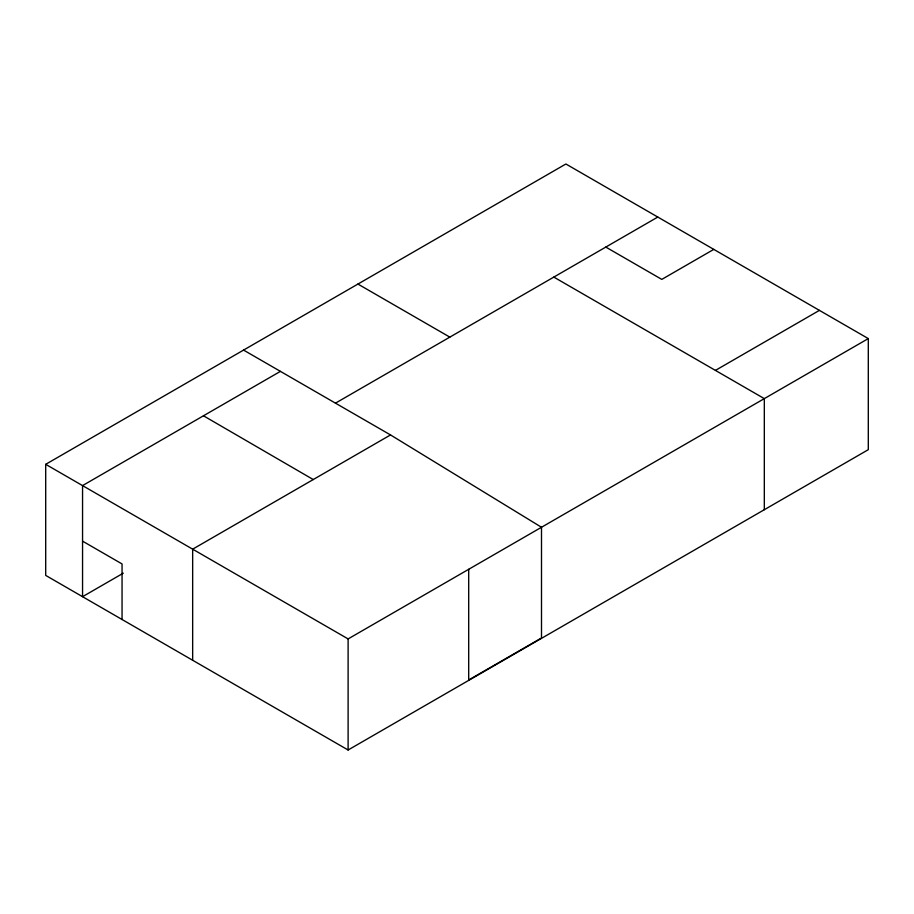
<?xml version="1.0" encoding="UTF-8"?>
<svg xmlns="http://www.w3.org/2000/svg" width="914" height="914" viewBox="0 0 914 914"><rect width="100%" height="100%" fill="white"/><g stroke="black" fill="none" stroke-linecap="round" stroke-linejoin="round"><path stroke-width="1.37" d="M45.7 464.323L565.892 163.994L868.3 338.591L868.3 449.677L348.108 750.006L45.7 575.409L45.7 464.323L348.108 638.92L868.3 338.591M280.415 371.37L82.557 485.597L82.557 596.682L123.276 573.181M335.472 403.154L657.794 217.064M468.699 679.993L541.499 637.972L541.499 527.264L390.518 434.938L192.66 549.177L192.66 660.262M713.788 249.385L661.793 279.398L605.811 247.077M715.434 370.399L819.412 310.372M553.815 277.091L764.321 398.63L764.321 509.715M357.922 284.06L449.837 337.129M243.558 350.085L390.518 434.938M203.479 415.79L313.251 479.553M82.557 541.145L122.053 563.949L122.053 619.486M468.699 569.296L468.699 680.382M348.108 638.92L348.108 750.006"/></g></svg>
